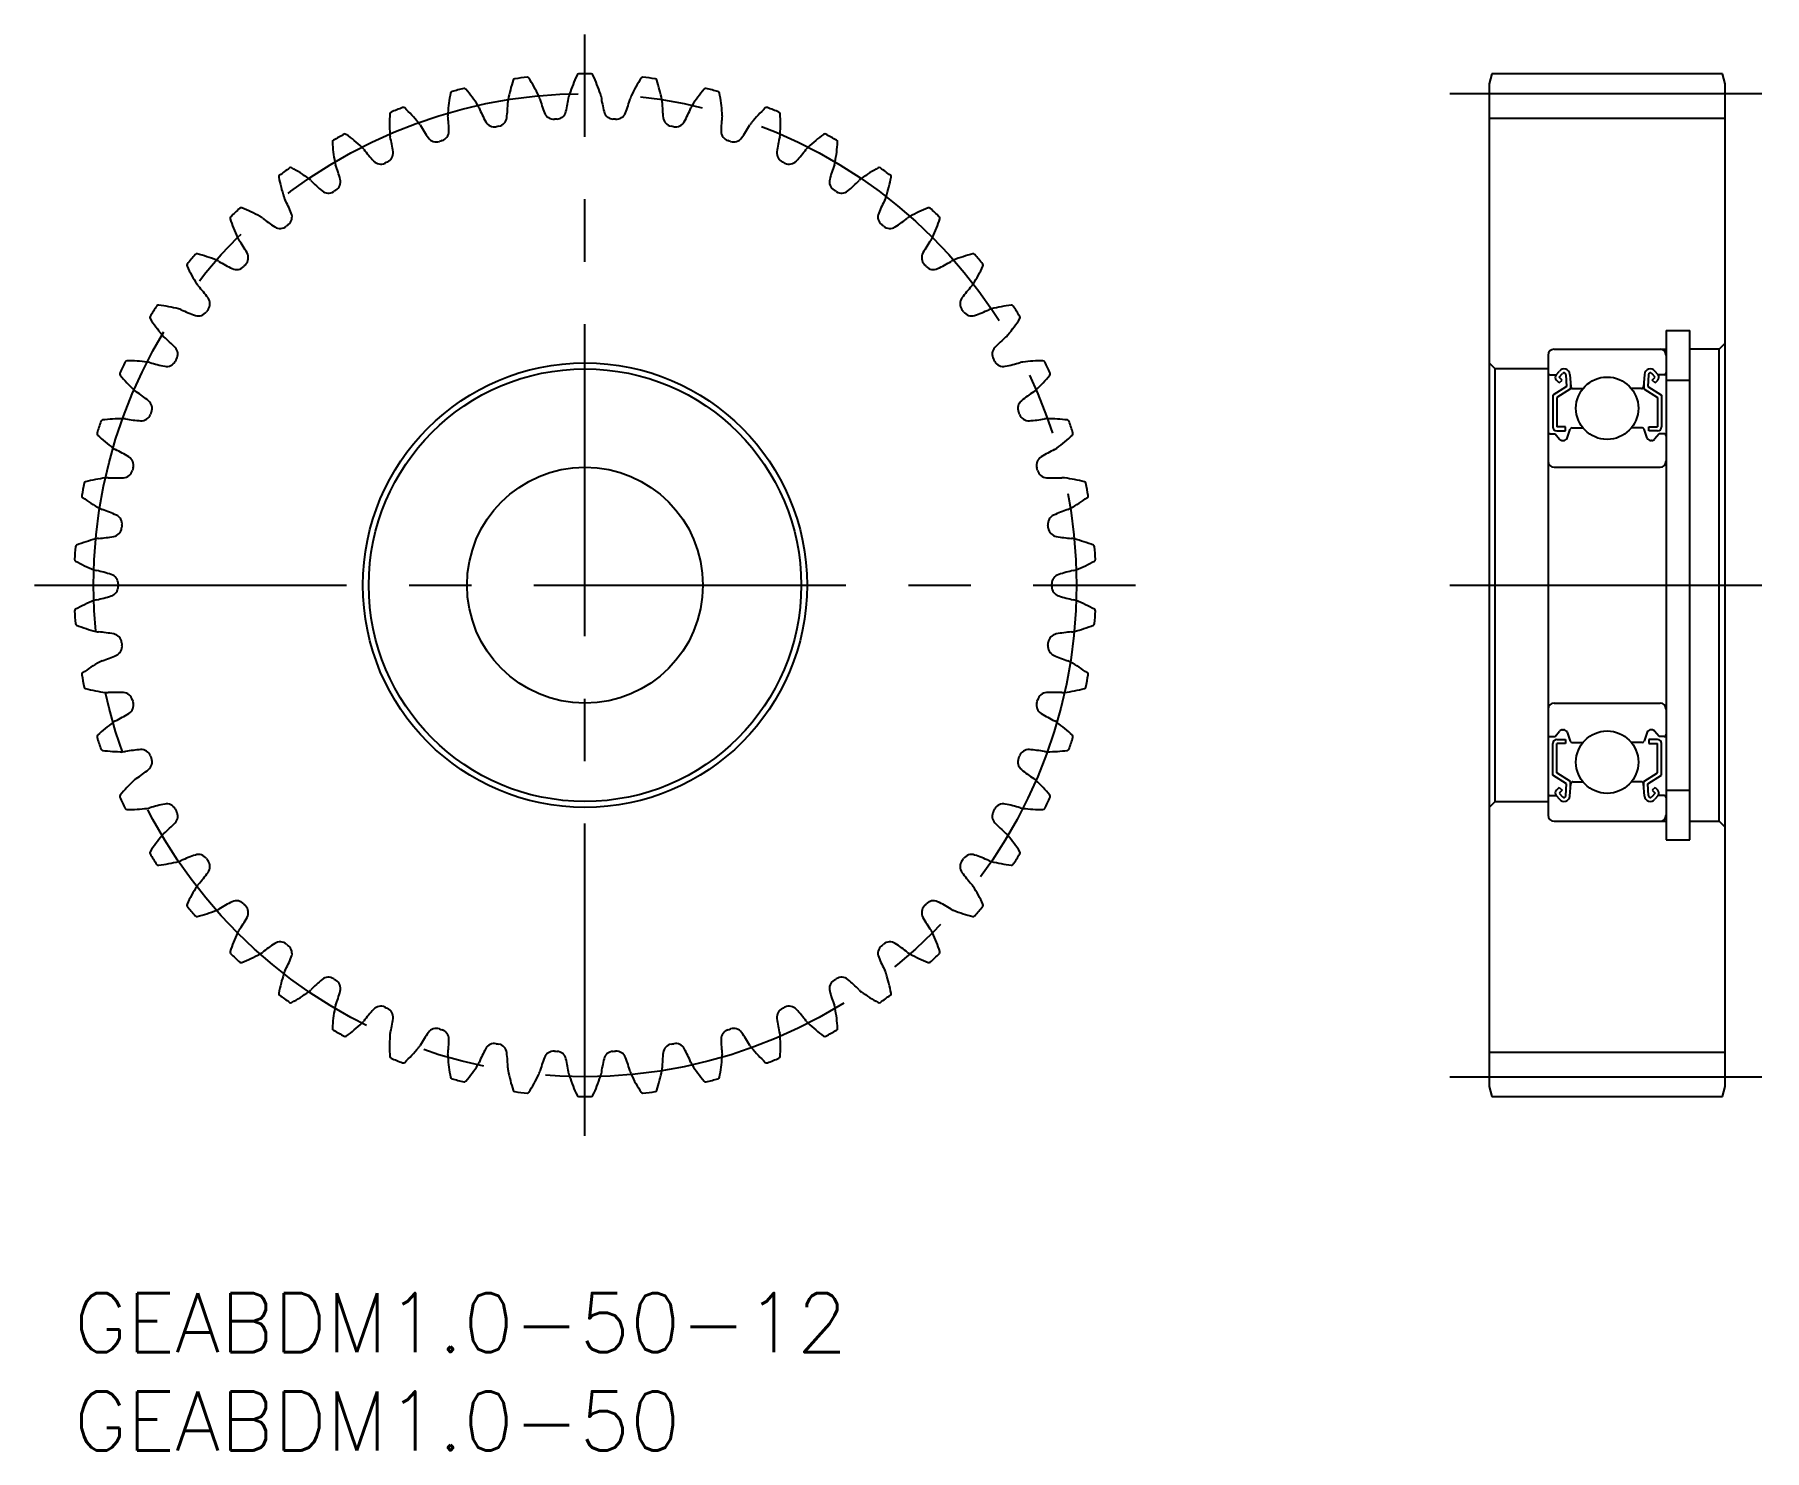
# Model space of a CAD drawing. Extents: x -2 to 86, y -8 to 64.
import ezdxf

# ---------------------------------------------------------------- set-up
doc = ezdxf.new("R2010")
doc.units = 0
doc.header["$LTSCALE"] = 0.5
doc.linetypes.add('CENTER', pattern=[50.8, 31.75, -6.35, 6.35, -6.35])
for name, color, linetype in [('MSM_CENTER', 1, 'CENTER'), ('MSM_CONTINUOUS', 7, 'CONTINUOUS'), ('MSM_PART_NUMBER', 7, 'CONTINUOUS')]:
    doc.layers.add(name, color=color, linetype=linetype)
doc.styles.get("Standard").update_dxf_attribs({"font": 'txt.shx', "height": 2, "bigfont": 'bigfont.shx'})

# ---------------------------------------------------------------- blocks, each defined once
blk = doc.blocks.new('*U3')
at = {"layer": 'MSM_PART_NUMBER'}
blk.add_text('GEABDM1.0-50', height=3, dxfattribs=at).set_placement((0, -8))
blk = doc.blocks.new('*U4')
at = {"layer": 'MSM_PART_NUMBER'}
blk.add_text('GEABDM1.0-50-12', height=3, dxfattribs=at).set_placement((0, -3))

msp = doc.modelspace()

# ---------------------------------------------------------------- linework, layer by layer
at = {"layer": 'MSM_CENTER'}
for p, q in [((26, 8), (26, 64)), ((70, 61), (86, 61)), ((-2, 36), (54, 36)), ((70, 36), (86, 36)), ((70, 11), (86, 11))]:
    msp.add_line(p, q, dxfattribs=at)
msp.add_circle((26, 36), 25, dxfattribs=at)
at = {"layer": 'MSM_CONTINUOUS'}
for p, q in [((72.134, 62), (72, 61.5)), ((83.866, 62), (72.134, 62)), ((84, 61.5), (83.866, 62)), ((72, 61.5), (72, 10.5)), ((84, 10.5), (84, 61.5)), ((72, 59.75), (84, 59.75)), ((81, 48.953), (81, 23.047)), ((81, 48.953), (82.2, 48.953)), ((82.2, 23.047), (82.2, 48.953)), ((75, 47.7), (75, 24.3)), ((75.3, 48), (81, 48)), ((83.7, 48), (82.2, 48)), ((84, 48.3), (83.7, 48)), ((83.7, 24), (83.7, 48)), ((72.3, 47), (72, 47.3)), ((75, 47), (72.3, 47)), ((72.3, 25), (72.3, 47)), ((75.1, 46.7), (75.41, 46.7)), ((75.41, 46.7), (75.57, 46.89)), ((75.563, 46.571), (75.723, 46.761)), ((75.899, 46.702), (75.932, 46.098)), ((76.098, 46.723), (76.153, 46.091)), ((79.902, 46.723), (79.847, 46.091)), ((80.101, 46.702), (80.068, 46.098)), ((80.437, 46.571), (80.277, 46.761)), ((80.59, 46.7), (80.43, 46.89)), ((80.9, 46.7), (80.59, 46.7)), ((75.932, 46.098), (75.232, 45.661)), ((75.563, 46.289), (75.422, 46.43)), ((76.132, 45.987), (75.432, 45.55)), ((75.705, 46.43), (75.563, 46.571)), ((75.563, 46.289), (75.705, 46.43)), ((76.132, 46.334), (76.132, 45.987)), ((76.253, 46), (76.767, 46)), ((79.747, 46), (79.233, 46)), ((79.868, 46.334), (79.868, 45.987)), ((79.868, 45.987), (80.568, 45.55)), ((80.068, 46.098), (80.768, 45.661)), ((80.295, 46.43), (80.437, 46.571)), ((80.437, 46.289), (80.295, 46.43)), ((80.437, 46.289), (80.578, 46.43)), ((81, 46.421), (82.2, 46.421)), ((75.232, 45.661), (75.232, 44.05)), ((75.432, 45.55), (75.432, 44.05)), ((80.568, 45.55), (80.568, 44.05)), ((80.768, 45.661), (80.768, 44.05)), ((75.882, 44.05), (75.432, 44.05)), ((75.882, 43.85), (75.882, 44.05)), ((80.118, 43.85), (80.118, 44.05)), ((80.118, 44.05), (80.568, 44.05)), ((75.1, 43.7), (75.35, 43.7)), ((75.35, 43.7), (75.584, 43.421)), ((75.432, 43.85), (75.882, 43.85)), ((75.737, 43.35), (75.773, 43.35)), ((75.961, 43.482), (76.125, 43.934)), ((76.219, 44), (76.767, 44)), ((79.781, 44), (79.233, 44)), ((80.039, 43.482), (79.875, 43.934)), ((80.568, 43.85), (80.118, 43.85)), ((80.263, 43.35), (80.227, 43.35)), ((80.65, 43.7), (80.416, 43.421)), ((80.9, 43.7), (80.65, 43.7)), ((75.3, 42), (80.7, 42)), ((75.3, 30), (80.7, 30)), ((75.1, 28.3), (75.35, 28.3)), ((75.35, 28.3), (75.584, 28.579)), ((75.737, 28.65), (75.773, 28.65)), ((75.961, 28.518), (76.125, 28.066)), ((80.039, 28.518), (79.875, 28.066)), ((80.263, 28.65), (80.227, 28.65)), ((80.65, 28.3), (80.416, 28.579)), ((80.9, 28.3), (80.65, 28.3)), ((75.232, 26.339), (75.232, 27.95)), ((75.432, 28.15), (75.882, 28.15)), ((75.432, 26.45), (75.432, 27.95)), ((75.882, 27.95), (75.432, 27.95)), ((75.545, 28.15), (75.545, 28.15)), ((75.657, 28.15), (75.657, 28.15)), ((75.882, 28.15), (75.882, 27.95)), ((76.219, 28), (76.767, 28)), ((79.781, 28), (79.233, 28)), ((80.568, 28.15), (80.118, 28.15)), ((80.118, 28.15), (80.118, 27.95)), ((80.118, 27.95), (80.568, 27.95)), ((80.568, 26.45), (80.568, 27.95)), ((80.768, 26.339), (80.768, 27.95)), ((76.132, 26.013), (75.432, 26.45)), ((79.868, 26.013), (80.568, 26.45)), ((75.932, 25.902), (75.232, 26.339)), ((75.563, 25.711), (75.422, 25.57)), ((75.563, 25.711), (75.705, 25.57)), ((75.705, 25.57), (75.563, 25.429)), ((75.899, 25.298), (75.932, 25.902)), ((76.098, 25.277), (76.153, 25.909)), ((76.132, 25.666), (76.132, 26.013)), ((76.253, 26), (76.767, 26)), ((79.747, 26), (79.233, 26)), ((79.902, 25.277), (79.847, 25.909)), ((79.868, 25.666), (79.868, 26.013)), ((80.068, 25.902), (80.768, 26.339)), ((80.101, 25.298), (80.068, 25.902)), ((80.437, 25.711), (80.295, 25.57)), ((80.295, 25.57), (80.437, 25.429)), ((80.437, 25.711), (80.578, 25.57)), ((81, 25.579), (82.2, 25.579)), ((72, 24.7), (72.3, 25)), ((72.3, 25), (75, 25)), ((75.1, 25.3), (75.41, 25.3)), ((75.41, 25.3), (75.57, 25.11)), ((75.563, 25.429), (75.723, 25.239)), ((80.437, 25.429), (80.277, 25.239)), ((80.59, 25.3), (80.43, 25.11)), ((80.9, 25.3), (80.59, 25.3)), ((75.3, 24), (81, 24)), ((82.2, 24), (83.7, 24)), ((83.7, 24), (84, 23.7)), ((81, 23.047), (82.2, 23.047)), ((72, 12.25), (84, 12.25)), ((72, 10.5), (72.134, 10)), ((72.134, 10), (83.866, 10)), ((83.866, 10), (84, 10.5))]:
    msp.add_line(p, q, dxfattribs=at)
for centre, radius in [((26, 36), 11.3), ((26, 36), 11), ((78, 45), 1.587), ((26, 36), 6), ((78, 27), 1.587)]:
    msp.add_circle(centre, radius, dxfattribs=at)
for centre, radius, start, end in [((30.269, 59.102), 8.333, 161.94131, 169), ((22.442, 61.654), 0.1, 97.89677, 161.94131), ((26, 36), 26, 96.50318, 97.89682), ((23.067, 61.733), 0.1, 32.45871, 96.50318), ((16.119, 57.315), 8.333, 25.4, 32.45869), ((33.131, 58.385), 8.333, 154.74131, 161.8), ((25.685, 61.898), 0.1, 90.69683, 154.74131), ((26, 36), 26, 89.30318, 90.69682), ((26.315, 61.898), 0.1, 25.2587, 89.30318), ((18.869, 58.385), 8.333, 18.2, 25.25869), ((35.881, 57.315), 8.333, 147.54131, 154.6), ((28.933, 61.733), 0.1, 83.49681, 147.54131), ((26, 36), 26, 82.10318, 83.49682), ((29.558, 61.654), 0.1, 18.0587, 82.10318), ((21.731, 59.102), 8.333, 11, 18.05869), ((27.34, 59.455), 8.333, 169.14131, 176.2), ((19.254, 61.006), 0.1, 105.09687, 169.14131), ((26, 36), 26, 103.70318, 105.09682), ((19.864, 61.163), 0.1, 39.65871, 103.70318), ((13.526, 55.908), 8.333, 32.6, 39.65869), ((22.901, 60.534), 0.827, 15.37951, 25.40002), ((31.113, 62.8), 7.692, 195.42563, 201.21014), ((17.569, 61.948), 7.692, 345.98986, 351.77437), ((26, 60.729), 0.827, 161.8, 171.82049), ((26, 60.729), 0.827, 8.17951, 18.2), ((34.431, 61.948), 7.692, 188.22563, 194.01014), ((20.887, 62.8), 7.692, 338.78986, 344.57437), ((29.099, 60.534), 0.827, 154.59999, 164.62049), ((38.474, 55.908), 8.333, 140.34131, 147.4), ((32.136, 61.163), 0.1, 76.29681, 140.34131), ((26, 36), 26, 74.90318, 76.29682), ((32.746, 61.006), 0.1, 10.8587, 74.90318), ((24.66, 59.455), 8.333, 3.8, 10.85869), ((24.39, 59.438), 8.333, 176.34131, 183.4), ((16.173, 59.963), 0.1, 112.29687, 176.34131), ((26, 36), 26, 110.90318, 112.29682), ((16.759, 60.195), 0.1, 46.85871, 110.90318), ((11.129, 54.188), 8.333, 39.8, 46.85869), ((19.85, 59.953), 0.827, 176.19998, 186.22049), ((11.381, 59.036), 7.692, 0.38987, 6.17437), ((19.85, 59.953), 0.827, 22.57951, 32.60002), ((27.714, 63.229), 7.692, 202.62563, 208.41014), ((14.383, 60.686), 7.692, 353.18986, 358.97437), ((22.901, 60.534), 0.827, 168.99998, 179.02049), ((24.408, 60.198), 0.5, 201.21016, 273.76485), ((24.547, 60.206), 0.5, 273.43515, 345.98987), ((27.453, 60.206), 0.5, 194.01015, 266.56484), ((27.592, 60.198), 0.5, 266.23515, 338.78987), ((29.099, 60.534), 0.827, 0.97951, 11), ((37.617, 60.686), 7.692, 181.02563, 186.81014), ((24.286, 63.229), 7.692, 331.58986, 337.37437), ((32.15, 59.953), 0.827, 147.39999, 157.42049), ((40.619, 59.036), 7.692, 173.82563, 179.61013), ((32.15, 59.953), 0.827, 353.77951, 3.8), ((40.871, 54.188), 8.333, 133.14131, 140.2), ((35.241, 60.195), 0.1, 69.09681, 133.14131), ((26, 36), 26, 67.70318, 69.09682), ((35.827, 59.963), 0.1, 3.6587, 67.70318), ((27.61, 59.438), 8.333, 356.6, 3.65869), ((16.896, 58.993), 0.827, 29.77951, 39.80002), ((24.287, 63.229), 7.692, 209.82563, 215.61014), ((18.573, 59.085), 0.5, 287.83515, 0.38988), ((21.387, 59.807), 0.5, 208.41016, 280.96485), ((26, 36), 23.75, 100.63515, 100.96485), ((21.525, 59.833), 0.5, 280.63515, 353.18984), ((26, 36), 23.75, 93.43515, 93.76485), ((26, 36), 23.75, 86.23515, 86.56485), ((30.475, 59.833), 0.5, 186.81015, 259.36484), ((26, 36), 23.75, 79.03515, 79.36485), ((30.613, 59.807), 0.5, 259.03515, 331.58987), ((33.427, 59.085), 0.5, 179.61012, 252.16484), ((27.713, 63.229), 7.692, 324.38986, 330.17437), ((35.104, 58.993), 0.827, 140.19999, 150.22049), ((13.247, 58.543), 0.1, 119.49687, 183.54131), ((21.465, 59.051), 8.333, 183.54131, 190.6), ((26, 36), 26, 118.10318, 119.49682), ((13.8, 58.846), 0.1, 54.05871, 118.10318), ((8.967, 52.181), 8.333, 47, 54.05869), ((14.086, 57.671), 0.827, 36.97951, 47.00002), ((20.888, 62.8), 7.692, 217.02563, 222.81014), ((16.896, 58.993), 0.827, 183.39998, 193.42049), ((8.609, 57.022), 7.692, 7.58986, 13.37437), ((18.44, 59.041), 0.5, 215.61016, 288.16485), ((26, 36), 23.75, 107.83515, 108.16485), ((26, 36), 23.75, 71.83515, 72.16485), ((33.56, 59.041), 0.5, 251.83515, 324.38987), ((43.391, 57.022), 7.692, 166.62563, 172.41013), ((35.104, 58.993), 0.827, 346.57951, 356.6), ((31.112, 62.8), 7.692, 317.18986, 322.97437), ((37.914, 57.671), 0.827, 132.99999, 143.02049), ((43.033, 52.181), 8.333, 125.94131, 133), ((38.2, 58.846), 0.1, 61.8968, 125.94131), ((26, 36), 26, 60.50318, 61.89682), ((30.535, 59.051), 8.333, 349.4, 356.45869), ((38.753, 58.543), 0.1, 356.4587, 60.50318), ((26, 36), 26, 125.30318, 126.69682), ((11.032, 57.137), 0.1, 61.25871, 125.30318), ((7.073, 49.918), 8.333, 54.2, 61.25869), ((14.086, 57.671), 0.827, 190.59998, 200.62049), ((6.111, 54.676), 7.692, 14.78986, 20.57437), ((15.612, 57.912), 0.5, 222.81016, 295.36485), ((26, 36), 23.75, 115.03515, 115.36485), ((15.738, 57.972), 0.5, 295.03515, 7.58984), ((36.262, 57.972), 0.5, 172.41012, 244.96484), ((26, 36), 23.75, 64.63515, 64.96485), ((36.388, 57.912), 0.5, 244.63515, 317.18987), ((45.889, 54.676), 7.692, 159.42563, 165.21013), ((37.914, 57.671), 0.827, 339.37951, 349.4), ((44.927, 49.918), 8.333, 118.74131, 125.8), ((40.968, 57.137), 0.1, 54.6968, 118.74131), ((26, 36), 26, 53.30318, 54.69682), ((10.523, 56.767), 0.1, 126.69677, 190.74131), ((18.612, 58.301), 8.333, 190.74131, 197.8), ((11.464, 56.007), 0.827, 44.17951, 54.20002), ((17.569, 61.948), 7.692, 224.22563, 230.01014), ((13.065, 56.512), 0.5, 302.23515, 14.78985), ((38.935, 56.512), 0.5, 165.21012, 237.76484), ((34.431, 61.948), 7.692, 309.98986, 315.77437), ((40.536, 56.007), 0.827, 125.79999, 135.82049), ((33.388, 58.301), 8.333, 342.2, 349.25869), ((41.477, 56.767), 0.1, 349.25869, 53.30318), ((11.464, 56.007), 0.827, 197.79998, 207.82049), ((3.927, 52.036), 7.692, 21.98986, 27.77437), ((12.947, 56.437), 0.5, 230.01016, 302.56485), ((26, 36), 23.75, 122.23515, 122.56485), ((26, 36), 23.75, 57.43515, 57.76485), ((39.053, 56.437), 0.5, 237.43515, 309.98987), ((48.073, 52.036), 7.692, 152.22563, 158.01014), ((40.536, 56.007), 0.827, 332.17951, 342.20001), ((8.042, 54.663), 0.1, 133.89677, 197.94131), ((15.875, 57.199), 8.333, 197.94131, 205), ((26, 36), 26, 132.50318, 133.89682), ((8.501, 55.095), 0.1, 68.45871, 132.50318), ((5.478, 47.436), 8.333, 61.4, 68.45869), ((9.072, 54.027), 0.827, 51.37951, 61.40002), ((14.384, 60.687), 7.692, 231.42563, 237.21014), ((10.596, 54.729), 0.5, 309.43515, 21.98985), ((41.404, 54.729), 0.5, 158.01015, 230.56486), ((37.616, 60.687), 7.692, 302.78986, 308.57437), ((42.928, 54.027), 0.827, 118.59999, 128.62049), ((46.522, 47.436), 8.333, 111.54131, 118.6), ((43.499, 55.095), 0.1, 47.4968, 111.54131), ((26, 36), 26, 46.10318, 47.49682), ((36.125, 57.199), 8.333, 335, 342.05869), ((43.958, 54.663), 0.1, 342.0587, 46.10318), ((10.489, 54.64), 0.5, 237.21016, 309.76485), ((26, 36), 23.75, 129.43515, 129.76485), ((26, 36), 23.75, 50.23515, 50.56485), ((41.511, 54.64), 0.5, 230.23515, 302.78987), ((26, 36), 26, 139.70318, 141.09682), ((6.246, 52.751), 0.1, 75.65871, 139.70318), ((4.207, 44.774), 8.333, 68.6, 75.65869), ((9.072, 54.027), 0.827, 204.99998, 215.02049), ((2.091, 49.143), 7.692, 29.18987, 34.97437), ((8.37, 52.651), 0.5, 316.63515, 29.18988), ((43.63, 52.651), 0.5, 150.81015, 223.36485), ((49.909, 49.143), 7.692, 145.02563, 150.81014), ((42.928, 54.027), 0.827, 324.97951, 335), ((47.793, 44.774), 8.333, 104.34131, 111.4), ((45.754, 52.751), 0.1, 40.29679, 104.34131), ((26, 36), 26, 38.90318, 40.29682), ((5.844, 52.265), 0.1, 141.09677, 205.14131), ((13.298, 55.763), 8.333, 205.14131, 212.2), ((6.946, 51.763), 0.827, 58.57951, 68.60002), ((11.381, 59.036), 7.692, 238.62563, 244.41014), ((8.275, 52.549), 0.5, 244.41016, 316.96485), ((26, 36), 23.75, 136.63515, 136.96485), ((26, 36), 23.75, 43.03515, 43.36485), ((43.725, 52.549), 0.5, 223.03515, 295.58986), ((40.619, 59.036), 7.692, 295.58986, 301.37437), ((45.054, 51.763), 0.827, 111.39999, 121.42049), ((38.702, 55.763), 8.333, 327.8, 334.85869), ((46.156, 52.265), 0.1, 334.85869, 38.90318), ((6.946, 51.763), 0.827, 212.19998, 222.22049), ((0.633, 46.043), 7.692, 36.38986, 42.17437), ((51.367, 46.043), 7.692, 137.82563, 143.61014), ((45.054, 51.763), 0.827, 317.77951, 327.8), ((26, 36), 26, 146.90318, 148.29682), ((4.302, 50.143), 0.1, 82.85871, 146.90318), ((3.279, 41.973), 8.333, 75.8, 82.85869), ((6.422, 50.31), 0.5, 323.83515, 36.38985), ((45.578, 50.31), 0.5, 143.61015, 216.16485), ((48.721, 41.973), 8.333, 97.14131, 104.2), ((47.698, 50.143), 0.1, 33.09679, 97.14131), ((26, 36), 26, 31.70318, 33.09682), ((3.965, 49.611), 0.1, 148.29677, 212.34131), ((10.921, 54.015), 8.333, 212.34131, 219.4), ((5.12, 49.251), 0.827, 65.77951, 75.80002), ((8.609, 57.022), 7.692, 245.82563, 251.61014), ((6.34, 50.197), 0.5, 251.61016, 324.16485), ((26, 36), 23.75, 143.83515, 144.16485), ((26, 36), 23.75, 35.83515, 36.16485), ((45.66, 50.197), 0.5, 215.83515, 288.38986), ((43.391, 57.022), 7.692, 288.38986, 294.17437), ((46.88, 49.251), 0.827, 104.19999, 114.22049), ((41.079, 54.015), 8.333, 320.6, 327.65869), ((48.035, 49.611), 0.1, 327.65869, 31.70318), ((5.12, 49.251), 0.827, 219.39998, 229.42049), ((-0.426, 42.785), 7.692, 43.58987, 49.37437), ((52.426, 42.785), 7.692, 130.62563, 136.41014), ((46.88, 49.251), 0.827, 310.57951, 320.6), ((4.783, 47.744), 0.5, 331.03515, 43.58988), ((47.217, 47.744), 0.5, 136.41015, 208.96485), ((75.3, 47.7), 0.3, 90, 180), ((80.7, 47.7), 0.3, 0, 90), ((2.433, 46.742), 0.1, 155.49677, 219.54131), ((26, 36), 26, 154.10318, 155.49682), ((8.782, 51.983), 8.333, 219.54131, 226.6), ((2.701, 47.312), 0.1, 90.05871, 154.10318), ((2.709, 39.079), 8.333, 83, 90.05869), ((3.624, 46.529), 0.827, 72.97951, 83.00001), ((6.112, 54.677), 7.692, 253.02563, 258.81014), ((4.716, 47.621), 0.5, 258.81016, 331.36485), ((26, 36), 23.75, 151.03515, 151.36485), ((26, 36), 23.75, 28.63515, 28.96485), ((47.284, 47.621), 0.5, 208.63515, 281.18986), ((45.888, 54.677), 7.692, 281.18986, 286.97437), ((48.376, 46.529), 0.827, 96.99999, 107.02049), ((49.291, 39.079), 8.333, 89.94131, 97), ((43.218, 51.983), 8.333, 313.4, 320.45869), ((49.299, 47.312), 0.1, 25.89679, 89.94131), ((26, 36), 26, 24.50318, 25.89682), ((49.567, 46.742), 0.1, 320.45869, 24.50318), ((75.1, 46.8), 0.1, 180, 270), ((75.563, 46.572), 0.2, 139.9921, 224.99797), ((75.8, 46.697), 0.3, 4.93496, 139.9921), ((75.8, 46.697), 0.1, 3.08644, 139.96282), ((80.2, 46.697), 0.3, 40.0079, 175.06504), ((80.2, 46.697), 0.1, 40.03718, 176.91356), ((80.437, 46.572), 0.2, 315.00203, 40.0079), ((80.9, 46.8), 0.1, 270, 0), ((3.624, 46.529), 0.827, 226.59998, 236.62049), ((-1.068, 39.419), 7.692, 50.78986, 56.57437), ((53.068, 39.419), 7.692, 123.42563, 129.21014), ((48.376, 46.529), 0.827, 303.37951, 313.40001), ((76.253, 46.1), 0.1, 184.93496, 269.99889), ((79.747, 46.1), 0.1, 270.00111, 355.06504), ((3.479, 44.992), 0.5, 338.23515, 50.78985), ((48.521, 44.992), 0.5, 129.21015, 201.76485), ((26, 36), 26, 161.30318, 162.69682), ((1.467, 44.303), 0.1, 97.25871, 161.30318), ((2.507, 36.135), 8.333, 90.2, 97.25869), ((2.481, 43.642), 0.827, 80.17951, 90.20002), ((3.928, 52.037), 7.692, 260.22563, 266.01014), ((3.427, 44.862), 0.5, 266.01016, 338.56485), ((26, 36), 23.75, 158.23515, 158.56485), ((26, 36), 23.75, 21.43515, 21.76485), ((48.573, 44.862), 0.5, 201.43515, 273.98986), ((48.072, 52.037), 7.692, 273.98986, 279.77437), ((49.519, 43.642), 0.827, 89.79999, 99.82049), ((49.493, 36.135), 8.333, 82.74131, 89.8), ((50.533, 44.303), 0.1, 18.69679, 82.74131), ((26, 36), 26, 17.30318, 18.69682), ((75.432, 44.05), 0.2, 180, 270), ((80.568, 44.05), 0.2, 270, 0), ((1.272, 43.703), 0.1, 162.69677, 226.74131), ((6.914, 49.699), 8.333, 226.74131, 233.8), ((45.086, 49.699), 8.333, 306.2, 313.25869), ((50.728, 43.703), 0.1, 313.25869, 17.30318), ((75.1, 43.6), 0.1, 90, 180), ((75.737, 43.55), 0.2, 219.98626, 270), ((75.773, 43.55), 0.2, 270, 340.05843), ((76.219, 43.9), 0.1, 89.99895, 160.05843), ((79.781, 43.9), 0.1, 19.94157, 90.00105), ((80.227, 43.55), 0.2, 199.94157, 270), ((80.263, 43.55), 0.2, 270, 320.01374), ((80.9, 43.6), 0.1, 0, 90), ((2.481, 43.642), 0.827, 233.79998, 243.82049), ((-1.283, 36), 7.692, 57.98986, 63.77437), ((2.529, 42.098), 0.5, 345.43515, 57.98985), ((49.471, 42.098), 0.5, 122.01015, 194.56485), ((53.283, 36), 7.692, 116.22563, 122.01014), ((49.519, 43.642), 0.827, 296.17951, 306.20001), ((75.3, 42.3), 0.3, 180, 270), ((80.7, 42.3), 0.3, 270, 0), ((2.675, 33.19), 8.333, 97.4, 104.45869), ((1.709, 40.634), 0.827, 87.37951, 97.40002), ((2.092, 49.144), 7.692, 267.42563, 273.21014), ((2.495, 41.963), 0.5, 273.21016, 345.76485), ((26, 36), 23.75, 165.43515, 165.76485), ((26, 36), 23.75, 14.23515, 14.56485), ((49.505, 41.963), 0.5, 194.23515, 266.78986), ((49.908, 49.144), 7.692, 266.78986, 272.57437), ((50.291, 40.634), 0.827, 82.59999, 92.62049), ((49.325, 33.19), 8.333, 75.54131, 82.6), ((0.502, 40.543), 0.1, 169.89677, 233.94131), ((26, 36), 26, 168.50318, 169.89682), ((0.62, 41.162), 0.1, 104.45871, 168.50318), ((51.38, 41.162), 0.1, 11.49679, 75.54131), ((26, 36), 26, 10.10318, 11.49682), ((51.498, 40.543), 0.1, 306.05869, 10.10318), ((5.348, 47.199), 8.333, 233.94131, 241), ((1.709, 40.634), 0.827, 240.99998, 251.02049), ((-1.068, 32.58), 7.692, 65.18986, 70.97437), ((53.068, 32.58), 7.692, 109.02563, 114.81014), ((50.291, 40.634), 0.827, 288.97951, 299.00001), ((46.652, 47.199), 8.333, 299, 306.05869), ((1.933, 38.97), 0.5, 280.41016, 352.96485), ((1.95, 39.109), 0.5, 352.63515, 65.18985), ((26, 36), 23.75, 172.63515, 172.96485), ((50.05, 39.109), 0.5, 114.81015, 187.36485), ((26, 36), 23.75, 7.03515, 7.36485), ((50.067, 38.97), 0.5, 187.03515, 259.58987), ((26, 36), 26, 175.70318, 177.09682), ((0.173, 37.941), 0.1, 111.65871, 175.70318), ((3.212, 30.288), 8.333, 104.6, 111.65869), ((1.319, 37.553), 0.827, 94.57951, 104.60001), ((0.633, 46.044), 7.692, 274.62563, 280.41014), ((51.367, 46.044), 7.692, 259.58986, 265.37437), ((50.681, 37.553), 0.827, 75.39999, 85.42049), ((48.788, 30.288), 8.333, 68.34131, 75.4), ((51.827, 37.941), 0.1, 4.29679, 68.34131), ((26, 36), 26, 2.90318, 4.29682), ((0.133, 37.312), 0.1, 177.09678, 241.14131), ((4.107, 44.523), 8.333, 241.14131, 248.2), ((47.893, 44.523), 8.333, 291.8, 298.85869), ((51.867, 37.312), 0.1, 298.85869, 2.90318), ((1.319, 37.553), 0.827, 248.19998, 258.22049), ((-0.426, 29.215), 7.692, 72.38986, 78.17437), ((1.75, 36.07), 0.5, 359.83515, 72.38985), ((50.25, 36.07), 0.5, 107.61015, 180.16485), ((52.426, 29.215), 7.692, 101.82563, 107.61014), ((50.681, 37.553), 0.827, 281.77951, 291.80001), ((4.107, 27.477), 8.333, 111.8, 118.85869), ((1.319, 34.447), 0.827, 101.77951, 111.80001), ((-0.426, 42.785), 7.692, 281.82563, 287.61014), ((1.75, 35.93), 0.5, 287.61016, 0.16485), ((26, 36), 23.75, 179.83515, 180.16485), ((26, 36), 23.75, 359.83515, 0.16485), ((50.25, 35.93), 0.5, 179.83515, 252.38986), ((52.426, 42.785), 7.692, 252.38986, 258.17437), ((50.681, 34.447), 0.827, 68.19999, 78.22049), ((47.893, 27.477), 8.333, 61.14131, 68.2), ((0.133, 34.688), 0.1, 118.85871, 182.90318), ((26, 36), 26, 182.90318, 184.29682), ((51.867, 34.688), 0.1, 357.09679, 61.14131), ((26, 36), 26, 355.70318, 357.09682), ((0.173, 34.059), 0.1, 184.29678, 248.34131), ((3.212, 41.712), 8.333, 248.34131, 255.4), ((1.319, 34.447), 0.827, 255.39998, 265.42049), ((0.633, 25.956), 7.692, 79.58986, 85.37437), ((1.933, 33.03), 0.5, 7.03515, 79.58985), ((50.067, 33.03), 0.5, 100.41015, 172.96485), ((51.367, 25.956), 7.692, 94.62563, 100.41014), ((50.681, 34.447), 0.827, 274.57951, 284.60001), ((48.788, 41.712), 8.333, 284.6, 291.65869), ((51.827, 34.059), 0.1, 291.65869, 355.70318), ((1.95, 32.891), 0.5, 294.81016, 7.36485), ((26, 36), 23.75, 187.03515, 187.36485), ((50.05, 32.891), 0.5, 172.63515, 245.18986), ((26, 36), 23.75, 352.63515, 352.96485), ((5.348, 24.801), 8.333, 119, 126.05869), ((1.709, 31.366), 0.827, 108.97951, 119.00001), ((-1.068, 39.42), 7.692, 289.02563, 294.81014), ((53.068, 39.42), 7.692, 245.18986, 250.97437), ((50.291, 31.366), 0.827, 60.99999, 71.02049), ((46.652, 24.801), 8.333, 53.94131, 61), ((0.502, 31.457), 0.1, 126.05871, 190.10318), ((26, 36), 26, 190.10318, 191.49682), ((0.62, 30.838), 0.1, 191.49678, 255.54131), ((51.38, 30.838), 0.1, 284.45869, 348.50318), ((26, 36), 26, 348.50318, 349.89682), ((51.498, 31.457), 0.1, 349.89679, 53.94131), ((2.675, 38.81), 8.333, 255.54131, 262.6), ((1.709, 31.366), 0.827, 262.59998, 272.62049), ((2.092, 22.856), 7.692, 86.78986, 92.57437), ((2.495, 30.037), 0.5, 14.23515, 86.78985), ((2.529, 29.902), 0.5, 302.01016, 14.56485), ((26, 36), 23.75, 194.23515, 194.56485), ((49.471, 29.902), 0.5, 165.43515, 237.98987), ((26, 36), 23.75, 345.43515, 345.76485), ((49.505, 30.037), 0.5, 93.21015, 165.76485), ((49.908, 22.856), 7.692, 87.42563, 93.21014), ((50.291, 31.366), 0.827, 267.37951, 277.40001), ((49.325, 38.81), 8.333, 277.4, 284.45869), ((75.3, 29.7), 0.3, 90, 180), ((80.7, 29.7), 0.3, 0, 90), ((2.481, 28.358), 0.827, 116.17951, 126.20001), ((-1.283, 36), 7.692, 296.22563, 302.01014), ((53.283, 36), 7.692, 237.98986, 243.77437), ((49.519, 28.358), 0.827, 53.79999, 63.82049), ((1.272, 28.297), 0.1, 133.2587, 197.30318), ((26, 36), 26, 197.30318, 198.69682), ((6.914, 22.301), 8.333, 126.2, 133.25869), ((45.086, 22.301), 8.333, 46.74131, 53.8), ((26, 36), 26, 341.30318, 342.69682), ((50.728, 28.297), 0.1, 342.69679, 46.74131), ((75.1, 28.4), 0.1, 180, 270), ((75.737, 28.45), 0.2, 90, 140.01374), ((75.773, 28.45), 0.2, 19.94157, 90), ((80.227, 28.45), 0.2, 90, 160.05843), ((80.263, 28.45), 0.2, 39.98626, 90), ((80.9, 28.4), 0.1, 270, 0), ((1.467, 27.697), 0.1, 198.69678, 262.74131), ((2.507, 35.865), 8.333, 262.74131, 269.8), ((2.481, 28.358), 0.827, 269.79998, 279.82049), ((3.928, 19.963), 7.692, 93.98986, 99.77437), ((3.427, 27.138), 0.5, 21.43515, 93.98985), ((26, 36), 23.75, 201.43515, 201.76485), ((26, 36), 23.75, 338.23515, 338.56485), ((48.573, 27.138), 0.5, 86.01015, 158.56485), ((48.072, 19.963), 7.692, 80.22563, 86.01014), ((49.519, 28.358), 0.827, 260.17951, 270.20001), ((49.493, 35.865), 8.333, 270.2, 277.25869), ((50.533, 27.697), 0.1, 277.25869, 341.30318), ((75.432, 27.95), 0.2, 90, 180), ((76.219, 28.1), 0.1, 199.94157, 270.00105), ((79.781, 28.1), 0.1, 269.99895, 340.05843), ((80.568, 27.95), 0.2, 0, 90), ((-1.068, 32.581), 7.692, 303.42563, 309.21014), ((3.479, 27.008), 0.5, 309.21016, 21.76485), ((48.521, 27.008), 0.5, 158.23515, 230.78986), ((53.068, 32.581), 7.692, 230.78986, 236.57437), ((8.782, 20.017), 8.333, 133.4, 140.45869), ((3.624, 25.471), 0.827, 123.37951, 133.40001), ((48.376, 25.471), 0.827, 46.59999, 56.62049), ((43.218, 20.017), 8.333, 39.54131, 46.6), ((75.563, 25.428), 0.2, 135.00203, 220.0079), ((76.253, 25.9), 0.1, 90.00111, 175.06504), ((79.747, 25.9), 0.1, 4.93496, 89.99889), ((80.437, 25.428), 0.2, 319.9921, 44.99797), ((2.433, 25.258), 0.1, 140.4587, 204.50318), ((26, 36), 26, 204.50318, 205.89682), ((2.701, 24.688), 0.1, 205.89678, 269.94131), ((2.709, 32.921), 8.333, 269.94131, 277), ((3.624, 25.471), 0.827, 276.99998, 287.02049), ((6.112, 17.323), 7.692, 101.18987, 106.97437), ((4.716, 24.379), 0.5, 28.63515, 101.18988), ((47.284, 24.379), 0.5, 78.81015, 151.36485), ((45.888, 17.323), 7.692, 73.02563, 78.81014), ((48.376, 25.471), 0.827, 252.97951, 263.00001), ((49.291, 32.921), 8.333, 263, 270.05869), ((49.299, 24.688), 0.1, 270.0587, 334.10318), ((26, 36), 26, 334.10318, 335.49682), ((49.567, 25.258), 0.1, 335.49679, 39.54131), ((75.1, 25.2), 0.1, 90, 180), ((75.8, 25.303), 0.3, 220.0079, 355.06504), ((75.8, 25.303), 0.1, 220.03718, 356.91356), ((80.2, 25.303), 0.3, 184.93496, 319.9921), ((80.2, 25.303), 0.1, 183.08644, 319.96282), ((80.9, 25.2), 0.1, 0, 90), ((-0.426, 29.215), 7.692, 310.62563, 316.41014), ((4.783, 24.256), 0.5, 316.41016, 28.96485), ((26, 36), 23.75, 208.63515, 208.96485), ((47.217, 24.256), 0.5, 151.03515, 223.58986), ((26, 36), 23.75, 331.03515, 331.36485), ((52.426, 29.215), 7.692, 223.58986, 229.37437), ((75.3, 24.3), 0.3, 180, 270), ((80.7, 24.3), 0.3, 270, 0), ((10.921, 17.985), 8.333, 140.6, 147.65869), ((5.12, 22.749), 0.827, 130.57951, 140.60001), ((46.88, 22.749), 0.827, 39.39999, 49.42049), ((41.079, 17.985), 8.333, 32.34131, 39.4), ((3.965, 22.389), 0.1, 147.6587, 211.70318), ((26, 36), 26, 211.70318, 213.09682), ((8.609, 14.978), 7.692, 108.38987, 114.17437), ((6.34, 21.803), 0.5, 35.83515, 108.38988), ((26, 36), 23.75, 215.83515, 216.16485), ((26, 36), 23.75, 323.83515, 324.16485), ((45.66, 21.803), 0.5, 71.61015, 144.16485), ((43.391, 14.978), 7.692, 65.82563, 71.61014), ((26, 36), 26, 326.90318, 328.29682), ((48.035, 22.389), 0.1, 328.29679, 32.34131), ((4.302, 21.857), 0.1, 213.09678, 277.14131), ((3.279, 30.027), 8.333, 277.14131, 284.2), ((5.12, 22.749), 0.827, 284.19998, 294.22049), ((0.633, 25.957), 7.692, 317.82563, 323.61014), ((6.422, 21.69), 0.5, 323.61016, 36.16485), ((45.578, 21.69), 0.5, 143.83518, 216.38986), ((51.367, 25.957), 7.692, 216.38986, 222.17437), ((46.88, 22.749), 0.827, 245.77951, 255.80001), ((48.721, 30.027), 8.333, 255.8, 262.85869), ((47.698, 21.857), 0.1, 262.85869, 326.90318), ((13.298, 16.237), 8.333, 147.8, 154.85869), ((6.946, 20.237), 0.827, 137.77951, 147.80001), ((45.054, 20.237), 0.827, 32.19999, 42.22049), ((38.702, 16.237), 8.333, 25.14131, 32.2), ((5.844, 19.735), 0.1, 154.8587, 218.90318), ((26, 36), 26, 218.90318, 220.29682), ((4.207, 27.226), 8.333, 284.34131, 291.4), ((6.946, 20.237), 0.827, 291.39998, 301.42049), ((11.381, 12.964), 7.692, 115.58986, 121.37437), ((8.275, 19.451), 0.5, 43.03515, 115.58985), ((26, 36), 23.75, 223.03515, 223.36485), ((8.37, 19.349), 0.5, 330.81016, 43.36485), ((43.63, 19.349), 0.5, 136.63518, 209.18986), ((26, 36), 23.75, 316.63515, 316.96485), ((43.725, 19.451), 0.5, 64.41015, 136.96485), ((40.619, 12.964), 7.692, 58.62563, 64.41014), ((45.054, 20.237), 0.827, 238.57951, 248.60001), ((47.793, 27.226), 8.333, 248.6, 255.65869), ((26, 36), 26, 319.70318, 321.09682), ((46.156, 19.735), 0.1, 321.09679, 25.14131), ((6.246, 19.249), 0.1, 220.29678, 284.34131), ((2.091, 22.857), 7.692, 325.02563, 330.81014), ((49.909, 22.857), 7.692, 209.18986, 214.97437), ((45.754, 19.249), 0.1, 255.65869, 319.70318), ((15.875, 14.801), 8.333, 155, 162.05869), ((9.072, 17.973), 0.827, 144.97951, 155.00001), ((14.384, 11.313), 7.692, 122.78986, 128.57437), ((10.489, 17.36), 0.5, 50.23515, 122.78985), ((26, 36), 23.75, 230.23515, 230.56485), ((10.596, 17.271), 0.5, 338.01016, 50.56485), ((41.404, 17.271), 0.5, 129.43515, 201.98986), ((26, 36), 23.75, 309.43515, 309.76485), ((41.511, 17.36), 0.5, 57.21016, 129.76485), ((37.616, 11.313), 7.692, 51.42563, 57.21014), ((42.928, 17.973), 0.827, 24.99999, 35.02049), ((36.125, 14.801), 8.333, 17.94131, 25), ((8.042, 17.337), 0.1, 162.0587, 226.10318), ((26, 36), 26, 226.10318, 227.49682), ((8.501, 16.905), 0.1, 227.49678, 291.54131), ((5.478, 24.564), 8.333, 291.54131, 298.6), ((9.072, 17.973), 0.827, 298.59998, 308.62049), ((3.927, 19.964), 7.692, 332.22563, 338.01014), ((48.073, 19.964), 7.692, 201.98986, 207.77437), ((42.928, 17.973), 0.827, 231.37951, 241.40001), ((46.522, 24.564), 8.333, 241.4, 248.45869), ((43.499, 16.905), 0.1, 248.4587, 312.50318), ((26, 36), 26, 312.50318, 313.89682), ((43.958, 17.337), 0.1, 313.8968, 17.94131), ((18.612, 13.699), 8.333, 162.2, 169.25869), ((11.464, 15.993), 0.827, 152.17951, 162.20001), ((17.569, 10.052), 7.692, 129.98986, 135.77437), ((12.947, 15.563), 0.5, 57.43515, 129.98985), ((26, 36), 23.75, 237.43515, 237.76485), ((13.065, 15.488), 0.5, 345.21016, 57.76485), ((38.935, 15.488), 0.5, 122.23515, 194.78986), ((26, 36), 23.75, 302.23515, 302.56485), ((39.053, 15.563), 0.5, 50.01016, 122.56485), ((34.431, 10.052), 7.692, 44.22563, 50.01014), ((40.536, 15.993), 0.827, 17.79999, 27.82049), ((33.388, 13.699), 8.333, 10.74131, 17.8), ((10.523, 15.233), 0.1, 169.2587, 233.30318), ((26, 36), 26, 233.30318, 234.69682), ((7.073, 22.082), 8.333, 298.74131, 305.8), ((11.464, 15.993), 0.827, 305.79998, 315.82049), ((6.111, 17.324), 7.692, 339.42563, 345.21014), ((45.889, 17.324), 7.692, 194.78986, 200.57437), ((40.536, 15.993), 0.827, 224.17951, 234.20001), ((44.927, 22.082), 8.333, 234.2, 241.25869), ((26, 36), 26, 305.30318, 306.69682), ((41.477, 15.233), 0.1, 306.6968, 10.74131), ((11.032, 14.863), 0.1, 234.69678, 298.74131), ((21.465, 12.949), 8.333, 169.4, 176.45869), ((14.086, 14.329), 0.827, 159.37951, 169.40001), ((20.888, 9.2), 7.692, 137.18986, 142.97437), ((15.612, 14.088), 0.5, 64.63515, 137.18985), ((26, 36), 23.75, 244.63515, 244.96485), ((15.738, 14.028), 0.5, 352.41016, 64.96485), ((36.262, 14.028), 0.5, 115.03515, 187.58986), ((26, 36), 23.75, 295.03515, 295.36485), ((36.388, 14.088), 0.5, 42.81016, 115.36485), ((31.112, 9.2), 7.692, 37.02563, 42.81014), ((37.914, 14.329), 0.827, 10.59999, 20.62049), ((30.535, 12.949), 8.333, 3.54131, 10.6), ((40.968, 14.863), 0.1, 241.25869, 305.30318), ((13.247, 13.457), 0.1, 176.4587, 240.50318), ((26, 36), 26, 240.50318, 241.89682), ((8.967, 19.819), 8.333, 305.94131, 313), ((14.086, 14.329), 0.827, 312.99999, 323.02049), ((8.609, 14.978), 7.692, 346.62563, 352.41014), ((24.287, 8.771), 7.692, 144.38986, 150.17437), ((18.44, 12.959), 0.5, 71.83515, 144.38985), ((26, 36), 23.75, 251.83515, 252.16485), ((18.573, 12.915), 0.5, 359.61016, 72.16485), ((33.427, 12.915), 0.5, 107.83515, 180.38985), ((26, 36), 23.75, 287.83515, 288.16485), ((33.56, 12.959), 0.5, 35.61016, 108.16485), ((27.713, 8.771), 7.692, 29.82563, 35.61014), ((43.391, 14.978), 7.692, 187.58986, 193.37437), ((37.914, 14.329), 0.827, 216.97951, 227.00001), ((43.033, 19.819), 8.333, 227, 234.05869), ((26, 36), 26, 298.10318, 299.49682), ((38.753, 13.457), 0.1, 299.49679, 3.54131), ((13.8, 13.154), 0.1, 241.89678, 305.94131), ((24.39, 12.562), 8.333, 176.6, 183.65869), ((16.896, 13.007), 0.827, 166.57951, 176.60001), ((11.129, 17.812), 8.333, 313.14131, 320.2), ((16.896, 13.007), 0.827, 320.19999, 330.22049), ((11.381, 12.964), 7.692, 353.82563, 359.61014), ((27.714, 8.771), 7.692, 151.58986, 157.37437), ((21.387, 12.193), 0.5, 79.03515, 151.58985), ((26, 36), 23.75, 259.03515, 259.36485), ((21.525, 12.167), 0.5, 6.81016, 79.36485), ((30.475, 12.167), 0.5, 100.63515, 173.18985), ((26, 36), 23.75, 280.63515, 280.96485), ((30.613, 12.193), 0.5, 28.41016, 100.96485), ((24.286, 8.771), 7.692, 22.62563, 28.41014), ((40.619, 12.964), 7.692, 180.38986, 186.17437), ((35.104, 13.007), 0.827, 209.77951, 219.80001), ((40.871, 17.812), 8.333, 219.8, 226.85869), ((35.104, 13.007), 0.827, 3.39999, 13.42049), ((27.61, 12.562), 8.333, 356.34131, 3.4), ((38.2, 13.154), 0.1, 234.05869, 298.10318), ((16.173, 12.037), 0.1, 183.6587, 247.70318), ((26, 36), 26, 247.70318, 249.09682), ((16.759, 11.805), 0.1, 249.09678, 313.14131), ((19.85, 12.047), 0.827, 173.77951, 183.80001), ((27.34, 12.545), 8.333, 183.8, 190.85869), ((13.526, 16.092), 8.333, 320.34131, 327.4), ((19.85, 12.047), 0.827, 327.39999, 337.42049), ((14.383, 11.314), 7.692, 1.02563, 6.81014), ((22.901, 11.466), 0.827, 180.97951, 191.00001), ((31.113, 9.2), 7.692, 158.78986, 164.57437), ((24.408, 11.802), 0.5, 86.23515, 158.78985), ((26, 36), 23.75, 266.23515, 266.56485), ((24.547, 11.794), 0.5, 14.01016, 86.56485), ((17.569, 10.052), 7.692, 8.22563, 14.01014), ((34.431, 10.052), 7.692, 165.98986, 171.77437), ((27.453, 11.794), 0.5, 93.43515, 165.98985), ((26, 36), 23.75, 273.43515, 273.76485), ((27.592, 11.802), 0.5, 21.21016, 93.76485), ((20.887, 9.2), 7.692, 15.42563, 21.21014), ((29.099, 11.466), 0.827, 348.99999, 359.02049), ((37.617, 11.314), 7.692, 173.18986, 178.97437), ((32.15, 12.047), 0.827, 202.57951, 212.60001), ((38.474, 16.092), 8.333, 212.6, 219.65869), ((24.66, 12.545), 8.333, 349.14131, 356.2), ((32.15, 12.047), 0.827, 356.19999, 6.22049), ((35.241, 11.805), 0.1, 226.85869, 290.90318), ((26, 36), 26, 290.90318, 292.29682), ((35.827, 12.037), 0.1, 292.29679, 356.34131), ((19.254, 10.994), 0.1, 190.8587, 254.90318), ((26, 36), 26, 254.90318, 256.29682), ((19.864, 10.837), 0.1, 256.29678, 320.34131), ((30.269, 12.898), 8.333, 191, 198.05869), ((16.119, 14.685), 8.333, 327.54131, 334.6), ((22.901, 11.466), 0.827, 334.59999, 344.62049), ((26, 11.271), 0.827, 188.17951, 198.20001), ((33.131, 13.615), 8.333, 198.2, 205.25869), ((18.869, 13.615), 8.333, 334.74131, 341.8), ((26, 11.271), 0.827, 341.79999, 351.82049), ((29.099, 11.466), 0.827, 195.37951, 205.40001), ((35.881, 14.685), 8.333, 205.4, 212.45869), ((21.731, 12.898), 8.333, 341.94131, 349), ((32.136, 10.837), 0.1, 219.65869, 283.70291), ((26, 36), 26, 283.70318, 285.09682), ((32.746, 10.994), 0.1, 285.09679, 349.14131), ((22.442, 10.346), 0.1, 198.0587, 262.10291), ((26, 36), 26, 262.10318, 263.49682), ((23.067, 10.267), 0.1, 263.49678, 327.54131), ((25.685, 10.102), 0.1, 205.2587, 269.30291), ((26, 36), 26, 269.30318, 270.69682), ((26.315, 10.102), 0.1, 270.69678, 334.74131), ((28.933, 10.267), 0.1, 212.45869, 276.50318), ((26, 36), 26, 276.50318, 277.89682), ((29.558, 10.346), 0.1, 277.89678, 341.94131)]:
    msp.add_arc(centre, radius, start, end, dxfattribs=at)

# ---------------------------------------------------------------- block references
for name in ['*U4', '*U3']:
    msp.add_blockref(name, (0, 0), dxfattribs=at)

doc.saveas('drawing.dxf')
